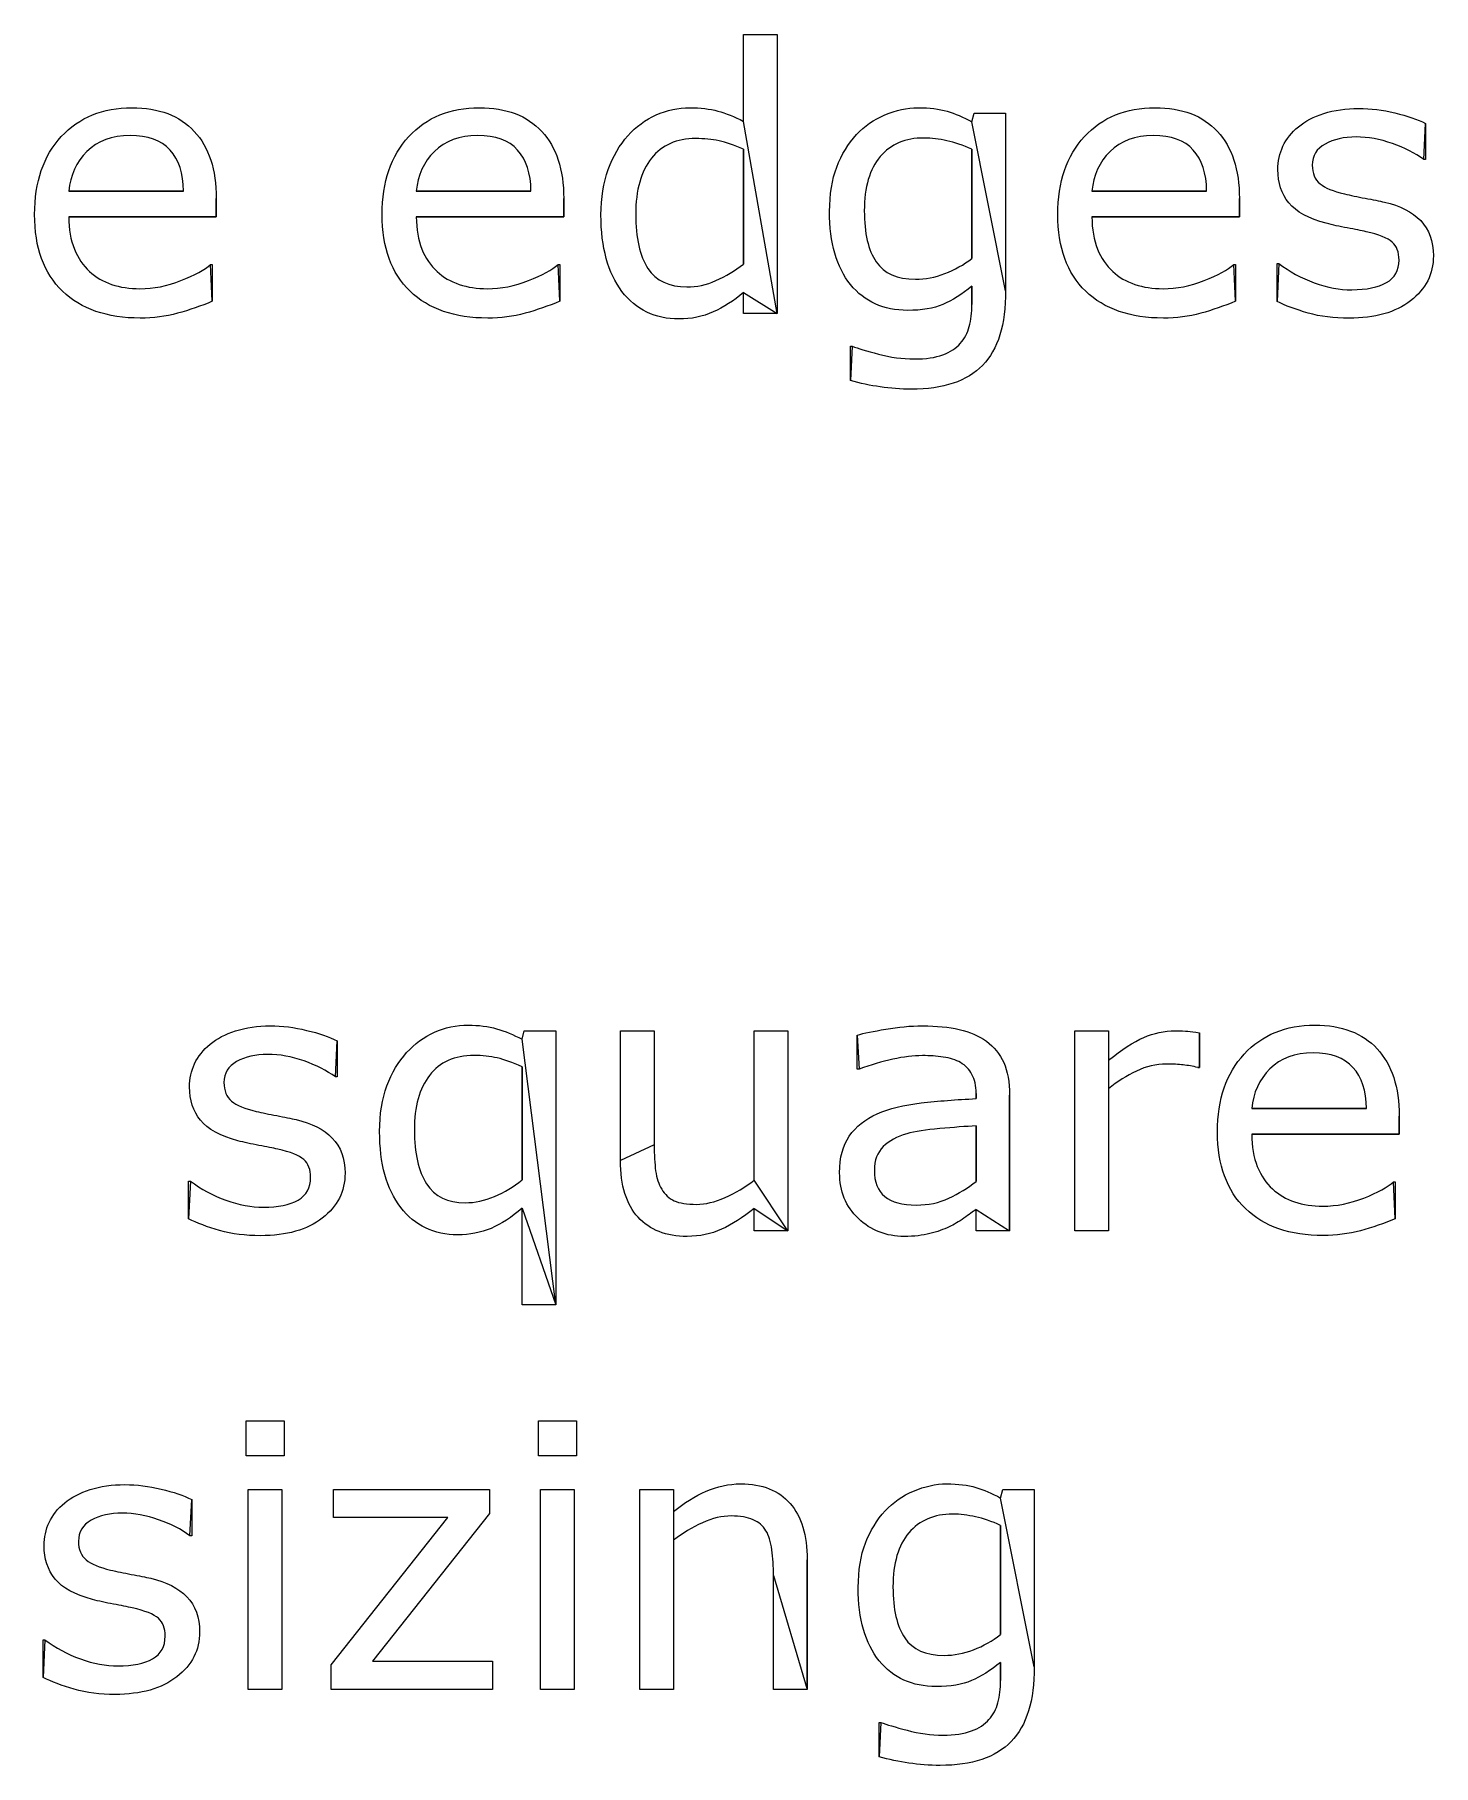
# Model space of a CAD drawing. Extents: x 90 to 629, y 114 to 572.
# Drawn here: x 474.3 to 520, y 513.7 to 570.3 of the extents above; entities that cross this region are included whole.
import ezdxf

# ---------------------------------------------------------------- set-up
doc = ezdxf.new("R2010")
doc.units = 0
doc.layers.add('Layer_1', color=7, linetype='CONTINUOUS')

msp = doc.modelspace()

# ---------------------------------------------------------------- linework, layer by layer
at = {"layer": 'Layer_1', "color": 7}
for points in [[(497.437888, 567.487305), (497.437888, 570.323243), (498.539456, 570.323243), (498.539456, 561.206055), (498.539456, 561.206055)], [(504.914424, 567.469723), (504.984744, 567.750973), (506.015992, 567.750973), (506.015992, 561.950192), (506.016016, 561.950196)], [(519.75036, 567.416993), (519.75036, 566.239259), (519.6918, 566.239259)], [(497.437888, 562.817383), (497.437888, 566.573243)], [(504.914456, 563.004883), (504.914456, 566.573243)], [(475.371488, 565.208008), (479.121488, 565.208008), (479.121488, 565.208008)], [(480.19372, 564.961915), (480.19372, 564.364259), (480.193752, 564.364259)], [(486.738672, 565.208008), (490.488672, 565.208008), (490.488672, 565.208008)], [(491.560904, 564.961915), (491.560904, 564.364259), (491.560936, 564.364259)], [(508.840232, 565.208008), (512.590232, 565.208008), (512.590232, 565.208008)], [(513.662464, 564.961915), (513.662464, 564.364259), (513.662496, 564.364259)], [(480.193752, 564.364259), (475.371488, 564.364259)], [(491.560936, 564.364259), (486.738672, 564.364259)], [(513.662496, 564.364259), (508.840232, 564.364259)], [(480.006248, 562.805665), (480.064808, 562.805665), (480.064808, 561.604493)], [(491.37344, 562.805665), (491.432, 562.805665), (491.432, 561.604493)], [(497.437888, 562.817379), (497.437888, 562.817383)], [(504.914456, 563.004883), (504.914456, 563.004883)], [(513.475, 562.805665), (513.53356, 562.805665), (513.53356, 561.604493)], [(514.892968, 561.598633), (514.892968, 562.834962), (514.951528, 562.834962)], [(520.0082, 563.092774), (520.0082, 563.092774)], [(504.914424, 561.49902), (504.914424, 562.096676)], [(498.539456, 561.206055), (497.437888, 561.206055), (497.437888, 561.891602)], [(500.9418, 559.008786), (500.9418, 560.133786), (501.00036, 560.133786)], [(490.195704, 537.469727), (490.266024, 537.750977), (491.297272, 537.750977), (491.297272, 528.791993), (491.297264, 528.791993)], [(493.41836, 533.502931), (493.41836, 537.750977), (494.51992, 537.750977), (494.51992, 534.024415)], [(497.789456, 532.864259), (497.789456, 537.750977), (498.891016, 537.750977), (498.891016, 531.206055), (498.891016, 531.206055)], [(509.379328, 535.852539), (509.379328, 531.206055), (508.277768, 531.206055), (508.277768, 537.750976), (509.379328, 537.750976), (509.379328, 536.784179)], [(512.361752, 537.680664), (512.361752, 536.549804), (512.36172, 536.549805)], [(484.1488, 537.416993), (484.1488, 536.239259), (484.09016, 536.239259)], [(501.223048, 536.491208), (501.164488, 536.491208), (501.164488, 537.610349)], [(490.195704, 532.870118), (490.195704, 536.573243)], [(512.36172, 536.549805), (512.30316, 536.549805)], [(505.049216, 535.530274), (505.049216, 535.700196)], [(506.144952, 535.647459), (506.144952, 531.206052), (506.14492, 531.206055)], [(514.0668, 535.208008), (517.8168, 535.208008), (517.8168, 535.208008)], [(518.889104, 534.961915), (518.889104, 534.364259), (518.889064, 534.364259)], [(505.049216, 532.817383), (505.049216, 534.639649)], [(518.889064, 534.364259), (514.0668, 534.364259)], [(479.291408, 531.598633), (479.291408, 532.834962), (479.349968, 532.834962)], [(484.406568, 533.092774), (484.40664, 533.092774)], [(490.195704, 532.870118), (490.195704, 532.870118)], [(505.049216, 532.817383), (505.049216, 532.817383)], [(518.70156, 532.805665), (518.7602, 532.805665), (518.7602, 531.604493)], [(491.297264, 528.791993), (490.195704, 528.791993), (490.195704, 531.944336)], [(498.891016, 531.206055), (497.789456, 531.206055), (497.789456, 531.932618)], [(506.14492, 531.206055), (505.049216, 531.206055), (505.049216, 531.903321)], [(482.414456, 523.84668), (481.172264, 523.84668), (481.172264, 524.989259), (482.414456, 524.989259), (482.414456, 523.84668), (482.414456, 523.84668)], [(491.976952, 523.84668), (490.734768, 523.84668), (490.734768, 524.989259), (491.976952, 524.989259), (491.976952, 523.84668), (491.976952, 523.84668)], [(479.390984, 522.416993), (479.390984, 521.239259), (479.332424, 521.239259)], [(482.344136, 516.206055), (481.242568, 516.206055), (481.242568, 522.750977), (482.344136, 522.750977), (482.344136, 516.206055), (482.344136, 516.206055)], [(489.234768, 516.206055), (483.949608, 516.206055), (483.949608, 517.020508), (487.764064, 521.831055), (484.03164, 521.831055), (484.03164, 522.750977), (489.13516, 522.750977), (489.13516, 521.965821), (485.303128, 517.137696), (489.234768, 517.137696), (489.234768, 516.206055), (489.234768, 516.206055)], [(491.906632, 516.206055), (490.805072, 516.206055), (490.805072, 522.750977), (491.906632, 522.750977), (491.906632, 516.206055), (491.906632, 516.206055)], [(495.152752, 521.092774), (495.152752, 516.206055), (494.051184, 516.206055), (494.051184, 522.750977), (495.152752, 522.750977), (495.152752, 522.024415)], [(505.85192, 522.469719), (505.92224, 522.750969), (506.953488, 522.750969), (506.953488, 516.950188), (506.953512, 516.950196)], [(505.851952, 518.004883), (505.851952, 521.573243)], [(499.523848, 520.454102), (499.523848, 516.206055), (499.523832, 516.206055)], [(499.523832, 516.206055), (498.422264, 516.206055), (498.422264, 519.932618)], [(479.648832, 518.092774), (479.648832, 518.092774)], [(505.851952, 518.004883), (505.851952, 518.004883)], [(474.533592, 516.598633), (474.533592, 517.834962), (474.592152, 517.834962)], [(505.85192, 516.499016), (505.85192, 517.096672)], [(501.879296, 514.008783), (501.879296, 515.133783), (501.937856, 515.133783)]]:
    msp.add_lwpolyline(points, close=True, dxfattribs=at)
for points in [[(475.12536, 566.989259), (475.711296, 567.618165), (476.480827, 567.932618), (477.433952, 567.932618)], [(477.433952, 567.932618), (478.316763, 567.932618), (478.996451, 567.674805), (479.473016, 567.15918)], [(486.492544, 566.989259), (487.078485, 567.618165), (487.848016, 567.932618), (488.801136, 567.932618)], [(488.801136, 567.932618), (489.683952, 567.932618), (490.36364, 567.674805), (490.8402, 567.15918)], [(493.658592, 567.018555), (493.924219, 567.31543), (494.232813, 567.541992), (494.584376, 567.698243)], [(494.584376, 567.698243), (494.939843, 567.854493), (495.307029, 567.932618), (495.685936, 567.932618)], [(495.685936, 567.932618), (496.029685, 567.932618), (496.334373, 567.895508), (496.6, 567.82129)], [(496.6, 567.82129), (496.865627, 567.750977), (497.144923, 567.639649), (497.437888, 567.487305)], [(501.140984, 567.053707), (501.394888, 567.331051), (501.703483, 567.545895), (502.066768, 567.698239)], [(502.066768, 567.698239), (502.430048, 567.854489), (502.791376, 567.932614), (503.150752, 567.932614)], [(503.150752, 567.932614), (503.529659, 567.932614), (503.846064, 567.893551), (504.099968, 567.815427)], [(504.099968, 567.815427), (504.357781, 567.741207), (504.629267, 567.625973), (504.914424, 567.469723)], [(508.594112, 566.989259), (509.180048, 567.618165), (509.949579, 567.932618), (510.902704, 567.932618)], [(510.902704, 567.932618), (511.785515, 567.932618), (512.465203, 567.674805), (512.941768, 567.15918)], [(515.596064, 567.311524), (515.814811, 567.495118), (516.092155, 567.639649), (516.428096, 567.745118)], [(516.428096, 567.745118), (516.767936, 567.854493), (517.14684, 567.90918), (517.564808, 567.90918)], [(517.564808, 567.90918), (517.955437, 567.90918), (518.349971, 567.860352), (518.748408, 567.762696)], [(518.748408, 567.762696), (519.150749, 567.668946), (519.484733, 567.553711), (519.75036, 567.416993)], [(479.473016, 567.15918), (479.953485, 566.643555), (480.19372, 565.911133), (480.19372, 564.961915)], [(490.8402, 567.15918), (491.320669, 566.643555), (491.560904, 565.911133), (491.560904, 564.961915)], [(512.941768, 567.15918), (513.422232, 566.643555), (513.662464, 565.911133), (513.662464, 564.961915)], [(515.086296, 566.672852), (515.199576, 566.911133), (515.369499, 567.124024), (515.596064, 567.311524)], [(474.252312, 564.440431), (474.252312, 565.510743), (474.543328, 566.360352), (475.12536, 566.989259)], [(477.375392, 567.024415), (476.785547, 567.024415), (476.314843, 566.850587), (475.96328, 566.502931)], [(478.682032, 566.549805), (478.396875, 566.866211), (477.961328, 567.024415), (477.375392, 567.024415)], [(479.121488, 565.208008), (479.117755, 565.786133), (478.971269, 566.233399), (478.682032, 566.549805)], [(485.619496, 564.440431), (485.619496, 565.510743), (485.910512, 566.360352), (486.492544, 566.989259)], [(488.742576, 567.024415), (488.152736, 567.024415), (487.682035, 566.850587), (487.330472, 566.502931)], [(490.049216, 566.549805), (489.764064, 566.866211), (489.328517, 567.024415), (488.742576, 567.024415)], [(490.488672, 565.208008), (490.484939, 565.786133), (490.338453, 566.233399), (490.049216, 566.549805)], [(493.014064, 565.911133), (493.174219, 566.344727), (493.389061, 566.713868), (493.658592, 567.018555)], [(495.87344, 566.924801), (495.256251, 566.924801), (494.775781, 566.709957), (494.432032, 566.28027)], [(496.641016, 566.848633), (496.406643, 566.899412), (496.150784, 566.924801), (495.87344, 566.924801)], [(497.437888, 566.573243), (497.141013, 566.706055), (496.875389, 566.797852), (496.641016, 566.848633)], [(500.490592, 565.993161), (500.650747, 566.403317), (500.867544, 566.756833), (501.140984, 567.053707)], [(503.344144, 566.942383), (502.738672, 566.942383), (502.262109, 566.739258), (501.914456, 566.333008)], [(504.094144, 566.854493), (503.844144, 566.913087), (503.594144, 566.942383), (503.344144, 566.942383)], [(504.914456, 566.573243), (504.621485, 566.706055), (504.348048, 566.799805), (504.094144, 566.854493)], [(507.721064, 564.440431), (507.721064, 565.510743), (508.01208, 566.360352), (508.594112, 566.989259)], [(510.844144, 567.024415), (510.254299, 567.024415), (509.783595, 566.850587), (509.432032, 566.502931)], [(512.150784, 566.549805), (511.865627, 566.866211), (511.43008, 567.024415), (510.844144, 567.024415)], [(512.590232, 565.208008), (512.586499, 565.786133), (512.440016, 566.233399), (512.150784, 566.549805)], [(514.922232, 565.911133), (514.922232, 566.180665), (514.97692, 566.434571), (515.086296, 566.672852)], [(516.46328, 566.743165), (516.185936, 566.590821), (516.047264, 566.362305), (516.047264, 566.057618)], [(517.482816, 566.977539), (517.080469, 566.977539), (516.740624, 566.899415), (516.46328, 566.743165)], [(518.666408, 566.760743), (518.264061, 566.905274), (517.869531, 566.977539), (517.482816, 566.977539)], [(519.6918, 566.239259), (519.410547, 566.446289), (519.068749, 566.620117), (518.666408, 566.760743)], [(475.96328, 566.502931), (475.615627, 566.155274), (475.418363, 565.723633), (475.371488, 565.208008)], [(487.330472, 566.502931), (486.982813, 566.155274), (486.785547, 565.723633), (486.738672, 565.208008)], [(494.432032, 566.28027), (494.088283, 565.850582), (493.916408, 565.241207), (493.916408, 564.452145)], [(500.256216, 564.540035), (500.256216, 565.102536), (500.334341, 565.586911), (500.490592, 565.993161)], [(501.914456, 566.333008), (501.566797, 565.926758), (501.392968, 565.336914), (501.392968, 564.563477)], [(509.432032, 566.502931), (509.084373, 566.155274), (508.887107, 565.723633), (508.840232, 565.208008)], [(516.047264, 566.057618), (516.047264, 565.788087), (516.131248, 565.584961), (516.299216, 565.448243)], [(492.779688, 564.428711), (492.779688, 564.983399), (492.857813, 565.477539), (493.014064, 565.911133)], [(515.279656, 564.82129), (515.041373, 565.118164), (514.922232, 565.481445), (514.922232, 565.911133)], [(516.299216, 565.448243), (516.46328, 565.311524), (516.728907, 565.200196), (517.096096, 565.114259)], [(517.096096, 565.114259), (517.299221, 565.067384), (517.525784, 565.020509), (517.775784, 564.973633)], [(517.775784, 564.973633), (518.029688, 564.926758), (518.240624, 564.88379), (518.408592, 564.844727)], [(518.408592, 564.844727), (518.920309, 564.72754), (519.31484, 564.526368), (519.592184, 564.241211)], [(475.166376, 561.932618), (474.557, 562.522461), (474.252312, 563.358399), (474.252312, 564.440431)], [(475.371488, 564.364259), (475.371488, 563.961915), (475.432035, 563.610352), (475.553128, 563.309571)], [(486.53356, 561.932618), (485.924184, 562.522461), (485.619496, 563.358399), (485.619496, 564.440431)], [(486.738672, 564.364259), (486.738672, 563.961915), (486.799219, 563.610352), (486.920312, 563.309571)], [(493.465232, 561.926759), (493.008203, 562.528321), (492.779688, 563.362305), (492.779688, 564.428711)], [(493.916408, 564.452145), (493.916408, 563.674801), (494.049219, 563.083004), (494.31484, 562.676755)], [(500.941768, 562.149411), (500.484733, 562.715817), (500.256216, 563.512692), (500.256216, 564.540035)], [(501.392968, 564.563477), (501.392968, 563.829102), (501.521875, 563.272461), (501.779688, 562.893555)], [(508.635128, 561.932618), (508.025752, 562.522461), (507.721064, 563.358399), (507.721064, 564.440431)], [(508.840232, 564.364259), (508.840232, 563.961915), (508.900779, 563.610352), (509.021872, 563.309571)], [(516.504264, 564.153321), (515.930045, 564.305664), (515.521843, 564.528321), (515.279656, 564.82129)], [(517.189808, 564.000977), (516.939808, 564.047852), (516.711293, 564.098633), (516.504264, 564.153321)], [(517.805048, 563.877931), (517.648797, 563.913088), (517.443717, 563.954103), (517.189808, 564.000977)], [(518.660512, 563.538087), (518.512075, 563.670899), (518.22692, 563.78418), (517.805048, 563.877931)], [(519.592184, 564.241211), (519.869528, 563.952149), (520.0082, 563.569336), (520.0082, 563.092774)], [(475.553128, 563.309571), (475.674221, 563.012696), (475.840235, 562.768555), (476.051168, 562.577149)], [(486.920312, 563.309571), (487.041405, 563.012696), (487.207421, 562.768555), (487.41836, 562.577149)], [(509.021872, 563.309571), (509.142965, 563.012696), (509.308981, 562.768555), (509.51992, 562.577149)], [(518.883168, 562.952149), (518.883168, 563.209961), (518.808949, 563.405274), (518.660512, 563.538087)], [(476.051168, 562.577149), (476.254293, 562.389649), (476.494528, 562.249024), (476.771872, 562.155274)], [(479.039456, 562.278321), (479.492581, 562.458008), (479.814845, 562.63379), (480.006248, 562.805665)], [(487.41836, 562.577149), (487.621485, 562.389649), (487.86172, 562.249024), (488.139064, 562.155274)], [(490.40664, 562.278321), (490.859765, 562.458008), (491.182032, 562.63379), (491.37344, 562.805665)], [(494.31484, 562.676755), (494.580467, 562.274411), (495.006248, 562.073239), (495.592184, 562.073239)], [(496.541408, 562.278317), (496.861717, 562.418942), (497.160544, 562.598629), (497.437888, 562.817379)], [(501.779688, 562.893555), (502.037501, 562.514649), (502.465235, 562.325196), (503.062888, 562.325196)], [(504.023832, 562.506836), (504.348051, 562.631836), (504.644925, 562.797852), (504.914456, 563.004883)], [(509.51992, 562.577149), (509.723045, 562.389649), (509.96328, 562.249024), (510.240624, 562.155274)], [(512.5082, 562.278321), (512.961325, 562.458008), (513.283592, 562.63379), (513.475, 562.805665)], [(514.951528, 562.834962), (515.299187, 562.573243), (515.685907, 562.364258), (516.111688, 562.208008)], [(518.473016, 562.213867), (518.746451, 562.370117), (518.883168, 562.616211), (518.883168, 562.952149)], [(520.0082, 563.092774), (520.0082, 562.495118), (519.760155, 562.004883), (519.264064, 561.622071)], [(476.771872, 562.155274), (477.053125, 562.061524), (477.36172, 562.014649), (477.697656, 562.014649)], [(477.697656, 562.014649), (478.142968, 562.014649), (478.590235, 562.10254), (479.039456, 562.278321)], [(488.139064, 562.155274), (488.420312, 562.061524), (488.728904, 562.014649), (489.06484, 562.014649)], [(489.06484, 562.014649), (489.510157, 562.014649), (489.957424, 562.10254), (490.40664, 562.278321)], [(495.592184, 562.073239), (495.904685, 562.073239), (496.221093, 562.141598), (496.541408, 562.278317)], [(502.805048, 561.305661), (502.023795, 561.305661), (501.402701, 561.586911), (500.941768, 562.149411)], [(503.062888, 562.325196), (503.383203, 562.325196), (503.703517, 562.385743), (504.023832, 562.506836)], [(504.914424, 562.096676), (504.582392, 561.831051), (504.264032, 561.631832), (503.959344, 561.49902)], [(510.240624, 562.155274), (510.521872, 562.061524), (510.830467, 562.014649), (511.166408, 562.014649)], [(511.166408, 562.014649), (511.61172, 562.014649), (512.058984, 562.10254), (512.5082, 562.278321)], [(516.111688, 562.208008), (516.537469, 562.055665), (516.945672, 561.979493), (517.336296, 561.979493)], [(517.336296, 561.979493), (517.820669, 561.979493), (518.199576, 562.057618), (518.473016, 562.213867)], [(477.709344, 561.053711), (476.623408, 561.053711), (475.775752, 561.34668), (475.166376, 561.932618)], [(480.064808, 561.604493), (479.693715, 561.448243), (479.314811, 561.317383), (478.928096, 561.211915)], [(489.076528, 561.053711), (487.990592, 561.053711), (487.142936, 561.34668), (486.53356, 561.932618)], [(491.432, 561.604493), (491.060907, 561.448243), (490.682, 561.317383), (490.29528, 561.211915)], [(495.328512, 561.024415), (494.547264, 561.024415), (493.926171, 561.325196), (493.465232, 561.926759)], [(497.437888, 561.891602), (497.121483, 561.618164), (496.791405, 561.405274), (496.447656, 561.252931)], [(503.959344, 561.49902), (503.65856, 561.370114), (503.273795, 561.305661), (502.805048, 561.305661)], [(504.826528, 560.778317), (504.885125, 560.993161), (504.914424, 561.233395), (504.914424, 561.49902)], [(506.016016, 561.950196), (506.016016, 560.840821), (505.764064, 560.026367), (505.26016, 559.506836)], [(511.178096, 561.053711), (510.092155, 561.053711), (509.244499, 561.34668), (508.635128, 561.932618)], [(513.53356, 561.604493), (513.162467, 561.448243), (512.78356, 561.317383), (512.39684, 561.211915)], [(515.90664, 561.217774), (515.504299, 561.334961), (515.166408, 561.461915), (514.892968, 561.598633)], [(519.264064, 561.622071), (518.771877, 561.239258), (518.098048, 561.047852), (517.242576, 561.047852)], [(478.928096, 561.211915), (478.541376, 561.106446), (478.135125, 561.053711), (477.709344, 561.053711)], [(490.29528, 561.211915), (489.90856, 561.106446), (489.502309, 561.053711), (489.076528, 561.053711)], [(496.447656, 561.252931), (496.103907, 561.100587), (495.730859, 561.024415), (495.328512, 561.024415)], [(512.39684, 561.211915), (512.010125, 561.106446), (511.603877, 561.053711), (511.178096, 561.053711)], [(517.242576, 561.047852), (516.758203, 561.047852), (516.312891, 561.104493), (515.90664, 561.217774)], [(504.53356, 560.227535), (504.67028, 560.379879), (504.767936, 560.563473), (504.826528, 560.778317)], [(501.00036, 560.133786), (501.180045, 560.063473), (501.4652, 559.977536), (501.855824, 559.875973)], [(501.855824, 559.875973), (502.246453, 559.770504), (502.63708, 559.71777), (503.027704, 559.71777)], [(503.027704, 559.71777), (503.402701, 559.71777), (503.713248, 559.762692), (503.959344, 559.852535)], [(503.959344, 559.852535), (504.205435, 559.942379), (504.39684, 560.067379), (504.53356, 560.227535)], [(505.26016, 559.506836), (504.756251, 558.987305), (503.980859, 558.727539), (502.933984, 558.727539)], [(501.914456, 558.803707), (501.586328, 558.850582), (501.262109, 558.918941), (500.9418, 559.008786)], [(502.933984, 558.727539), (502.586325, 558.727539), (502.246483, 558.752929), (501.914456, 558.803707)], [(479.994496, 537.311524), (480.213248, 537.495118), (480.490592, 537.639649), (480.826528, 537.745118)], [(480.826528, 537.745118), (481.166373, 537.854493), (481.54528, 537.90918), (481.963248, 537.90918)], [(481.963248, 537.90918), (482.353872, 537.90918), (482.748403, 537.860352), (483.14684, 537.762696)], [(483.14684, 537.762696), (483.549187, 537.668946), (483.883173, 537.553711), (484.1488, 537.416993)], [(486.422264, 537.036133), (486.680077, 537.321289), (486.982813, 537.541992), (487.330472, 537.698243)], [(487.330472, 537.698243), (487.678125, 537.854493), (488.045312, 537.932618), (488.432032, 537.932618)], [(488.432032, 537.932618), (488.783595, 537.932618), (489.094141, 537.893555), (489.363672, 537.815431)], [(489.363672, 537.815431), (489.637112, 537.737305), (489.914456, 537.622071), (490.195704, 537.469727)], [(501.164488, 537.610349), (501.379331, 537.668943), (501.689877, 537.733396), (502.096128, 537.803708)], [(502.096128, 537.803708), (502.502379, 537.874021), (502.902768, 537.909177), (503.297296, 537.909177)], [(503.297296, 537.909177), (503.758235, 537.909177), (504.158627, 537.870115), (504.498472, 537.79199)], [(504.498472, 537.79199), (504.842221, 537.717771), (505.139096, 537.588865), (505.389096, 537.405271)], [(510.533624, 537.52832), (510.86956, 537.676757), (511.211357, 537.750976), (511.559016, 537.750976)], [(511.559016, 537.750976), (511.750424, 537.750976), (511.889096, 537.745117), (511.975032, 537.7334)], [(511.975032, 537.7334), (512.060968, 537.725587), (512.189875, 537.708008), (512.361752, 537.680664)], [(513.820744, 536.989259), (514.40668, 537.618165), (515.176211, 537.932618), (516.129336, 537.932618)], [(516.129336, 537.932618), (517.012147, 537.932618), (517.691835, 537.674805), (518.1684, 537.15918)], [(479.484736, 536.672852), (479.598016, 536.911133), (479.767936, 537.124024), (479.994496, 537.311524)], [(505.389096, 537.405271), (505.635187, 537.225583), (505.822685, 536.993161), (505.951592, 536.708005)], [(509.379328, 536.784179), (509.816827, 537.135742), (510.201592, 537.383789), (510.533624, 537.52832)], [(518.1684, 537.15918), (518.648869, 536.643555), (518.889104, 535.911133), (518.889104, 534.961915)], [(479.320672, 535.911133), (479.320672, 536.180665), (479.37536, 536.434571), (479.484736, 536.672852)], [(480.861648, 536.743165), (480.584304, 536.590821), (480.445632, 536.362305), (480.445632, 536.057618)], [(481.881176, 536.977539), (481.478835, 536.977539), (481.138992, 536.899415), (480.861648, 536.743165)], [(483.064768, 536.760743), (482.662427, 536.905274), (482.267896, 536.977539), (481.881176, 536.977539)], [(484.09016, 536.239259), (483.808912, 536.446289), (483.467115, 536.620117), (483.064768, 536.760743)], [(485.777736, 535.94629), (485.9418, 536.379883), (486.156643, 536.743164), (486.422264, 537.036133)], [(488.625392, 536.942383), (487.988672, 536.942383), (487.504296, 536.725587), (487.172264, 536.291993)], [(489.387112, 536.860352), (489.152733, 536.91504), (488.898827, 536.942383), (488.625392, 536.942383)], [(490.195704, 536.573243), (489.891016, 536.709961), (489.621485, 536.805665), (489.387112, 536.860352)], [(502.324608, 536.819333), (501.969141, 536.745114), (501.601955, 536.635739), (501.223048, 536.491208)], [(503.291408, 536.936521), (503.002347, 536.936521), (502.68008, 536.897458), (502.324608, 536.819333)], [(503.976952, 536.889649), (503.758205, 536.920897), (503.529691, 536.936521), (503.291408, 536.936521)], [(504.539456, 536.708008), (504.383205, 536.797852), (504.195704, 536.858399), (503.976952, 536.889649)], [(504.914456, 536.32129), (504.828515, 536.485352), (504.703515, 536.614258), (504.539456, 536.708008)], [(505.951592, 536.708005), (506.080499, 536.422849), (506.144952, 536.069333), (506.144952, 535.647459)], [(511.277768, 536.661132), (510.937923, 536.661132), (510.609797, 536.58496), (510.293392, 536.432617)], [(511.822688, 536.631836), (511.670347, 536.651367), (511.488707, 536.661132), (511.277768, 536.661132)], [(512.30316, 536.549805), (512.139096, 536.588866), (511.978939, 536.61621), (511.822688, 536.631836)], [(512.947696, 534.440431), (512.947696, 535.510743), (513.238712, 536.360352), (513.820744, 536.989259)], [(516.070704, 537.024415), (515.480859, 537.024415), (515.010155, 536.850587), (514.658592, 536.502931)], [(517.377344, 536.549805), (517.092187, 536.866211), (516.65664, 537.024415), (516.070704, 537.024415)], [(517.8168, 535.208008), (517.813067, 535.786133), (517.666581, 536.233399), (517.377344, 536.549805)], [(480.445632, 536.057618), (480.445632, 535.788087), (480.529616, 535.584961), (480.697584, 535.448243)], [(487.172264, 536.291993), (486.840232, 535.862305), (486.674216, 535.268555), (486.674216, 534.510743)], [(505.049216, 535.700196), (505.049216, 535.950196), (505.004296, 536.157227), (504.914456, 536.32129)], [(510.293392, 536.432617), (509.976987, 536.28418), (509.672299, 536.09082), (509.379328, 535.852539)], [(514.658592, 536.502931), (514.310939, 536.155274), (514.113675, 535.723633), (514.0668, 535.208008)], [(479.678096, 534.82129), (479.439813, 535.118164), (479.320672, 535.481445), (479.320672, 535.911133)], [(480.697584, 535.448243), (480.861648, 535.311524), (481.127272, 535.200196), (481.494456, 535.114259)], [(485.537496, 534.458008), (485.537496, 535.020508), (485.617576, 535.516602), (485.777736, 535.94629)], [(503.250392, 535.389649), (503.808984, 535.452149), (504.408592, 535.499024), (505.049216, 535.530274)], [(481.494456, 535.114259), (481.697581, 535.067384), (481.924144, 535.020509), (482.174144, 534.973633)], [(482.174144, 534.973633), (482.428053, 534.926758), (482.638992, 534.88379), (482.80696, 534.844727)], [(482.80696, 534.844727), (483.318677, 534.72754), (483.713208, 534.526368), (483.990552, 534.241211)], [(500.900784, 534.305665), (501.115627, 534.614259), (501.420312, 534.856446), (501.81484, 535.032227)], [(501.81484, 535.032227), (502.213277, 535.208009), (502.691795, 535.327149), (503.250392, 535.389649)], [(480.902704, 534.153321), (480.328485, 534.305664), (479.920283, 534.528321), (479.678096, 534.82129)], [(486.228904, 531.973633), (485.767965, 532.575196), (485.537496, 533.403321), (485.537496, 534.458008)], [(486.674216, 534.510743), (486.674216, 533.745117), (486.807029, 533.155274), (487.072656, 532.741211)], [(500.584376, 533.104493), (500.584376, 533.600586), (500.689845, 534.000977), (500.900784, 534.305665)], [(502.78164, 534.381836), (502.465235, 534.291992), (502.209376, 534.151368), (502.014064, 533.959962)], [(503.859768, 534.551759), (503.406643, 534.512697), (503.047267, 534.456056), (502.78164, 534.381836)], [(505.049216, 534.639649), (504.71328, 534.620118), (504.316797, 534.590821), (503.859768, 534.551759)], [(513.86176, 531.932618), (513.252384, 532.522461), (512.947696, 533.358399), (512.947696, 534.440431)], [(514.0668, 534.364259), (514.0668, 533.961915), (514.127347, 533.610352), (514.24844, 533.309571)], [(481.588248, 534.000977), (481.338248, 534.047852), (481.109733, 534.098633), (480.902704, 534.153321)], [(482.20348, 533.877931), (482.047235, 533.913088), (481.842157, 533.954103), (481.588248, 534.000977)], [(483.058952, 533.538087), (482.910515, 533.670899), (482.625357, 533.78418), (482.20348, 533.877931)], [(483.990552, 534.241211), (484.267896, 533.952149), (484.406568, 533.569336), (484.406568, 533.092774)], [(494.51992, 534.024415), (494.51992, 533.692383), (494.535547, 533.407227), (494.5668, 533.168946)], [(502.014064, 533.959962), (501.818752, 533.772461), (501.721096, 533.512696), (501.721096, 533.180665)], [(483.281608, 532.952149), (483.281608, 533.209961), (483.207389, 533.405274), (483.058952, 533.538087)], [(493.992576, 531.651367), (493.609765, 532.073243), (493.41836, 532.69043), (493.41836, 533.502931)], [(494.5668, 533.168946), (494.598053, 532.934571), (494.664459, 532.733399), (494.766016, 532.565431)], [(501.721096, 533.180665), (501.721096, 532.805665), (501.834376, 532.522462), (502.060936, 532.331055)], [(514.24844, 533.309571), (514.369533, 533.012696), (514.535549, 532.768555), (514.746488, 532.577149)], [(479.349968, 532.834962), (479.697627, 532.573243), (480.084347, 532.364258), (480.510128, 532.208008)], [(482.871456, 532.213867), (483.144891, 532.370117), (483.281608, 532.616211), (483.281608, 532.952149)], [(484.40664, 533.092774), (484.40664, 532.495118), (484.158592, 532.004883), (483.662496, 531.622071)], [(487.072656, 532.741211), (487.342187, 532.331055), (487.764061, 532.125977), (488.33828, 532.125977)], [(489.299216, 532.331055), (489.619531, 532.47168), (489.91836, 532.651368), (490.195704, 532.870118)], [(496.840232, 532.295899), (497.180077, 532.444337), (497.496485, 532.63379), (497.789456, 532.864259)], [(501.199608, 531.610352), (500.789453, 532.000977), (500.584376, 532.499024), (500.584376, 533.104493)], [(504.158592, 532.272462), (504.478907, 532.424805), (504.775781, 532.606446), (505.049216, 532.817383)], [(514.746488, 532.577149), (514.949608, 532.389649), (515.18984, 532.249024), (515.467184, 532.155274)], [(517.734768, 532.278321), (518.187893, 532.458008), (518.510157, 532.63379), (518.70156, 532.805665)], [(480.510128, 532.208008), (480.935909, 532.055665), (481.344112, 531.979493), (481.734736, 531.979493)], [(481.734736, 531.979493), (482.219109, 531.979493), (482.598016, 532.057618), (482.871456, 532.213867)], [(488.33828, 532.125977), (488.658595, 532.125977), (488.978907, 532.194336), (489.299216, 532.331055)], [(494.766016, 532.565431), (494.871483, 532.393555), (495.0082, 532.268555), (495.176168, 532.190431)], [(495.176168, 532.190431), (495.344141, 532.112305), (495.588283, 532.073243), (495.908592, 532.073243)], [(495.908592, 532.073243), (496.193749, 532.073243), (496.504296, 532.147461), (496.840232, 532.295899)], [(502.060936, 532.331055), (502.287501, 532.143555), (502.633205, 532.049805), (503.098048, 532.049805)], [(503.098048, 532.049805), (503.484768, 532.049805), (503.838283, 532.124024), (504.158592, 532.272462)], [(515.467184, 532.155274), (515.748437, 532.061524), (516.057032, 532.014649), (516.392968, 532.014649)], [(516.392968, 532.014649), (516.83828, 532.014649), (517.285547, 532.10254), (517.734768, 532.278321)], [(480.30508, 531.217774), (479.902733, 531.334961), (479.564843, 531.461915), (479.291408, 531.598633)], [(483.662496, 531.622071), (483.170309, 531.239258), (482.496483, 531.047852), (481.641016, 531.047852)], [(488.092184, 531.077149), (487.31484, 531.077149), (486.693747, 531.375977), (486.228904, 531.973633)], [(490.195704, 531.944336), (489.855859, 531.651368), (489.517968, 531.432618), (489.182032, 531.288087)], [(495.598048, 531.024415), (494.910549, 531.024415), (494.375392, 531.233399), (493.992576, 531.651367)], [(497.789456, 531.932618), (497.418363, 531.639649), (497.062893, 531.41504), (496.723048, 531.25879)], [(502.699608, 531.024415), (502.109763, 531.024415), (501.609763, 531.219727), (501.199608, 531.610352)], [(504.650784, 531.622071), (504.48672, 531.504883), (504.326563, 531.411133), (504.170312, 531.340821)], [(505.049216, 531.903321), (504.951563, 531.836915), (504.818752, 531.743164), (504.650784, 531.622071)], [(516.404728, 531.053711), (515.318792, 531.053711), (514.471136, 531.34668), (513.86176, 531.932618)], [(518.7602, 531.604493), (518.389101, 531.448243), (518.010195, 531.317383), (517.62348, 531.211915)], [(481.641016, 531.047852), (481.156643, 531.047852), (480.711331, 531.104493), (480.30508, 531.217774)], [(489.182032, 531.288087), (488.846096, 531.147461), (488.482813, 531.077149), (488.092184, 531.077149)], [(496.723048, 531.25879), (496.383203, 531.10254), (496.008203, 531.024415), (495.598048, 531.024415)], [(503.537496, 531.118165), (503.299219, 531.055665), (503.019923, 531.024415), (502.699608, 531.024415)], [(504.170312, 531.340821), (503.986717, 531.250977), (503.775779, 531.176759), (503.537496, 531.118165)], [(517.62348, 531.211915), (517.23676, 531.106446), (516.830509, 531.053711), (516.404728, 531.053711)], [(475.236688, 522.311524), (475.455435, 522.495118), (475.732779, 522.639649), (476.06872, 522.745118)], [(476.06872, 522.745118), (476.40856, 522.854493), (476.787467, 522.90918), (477.20544, 522.90918)], [(477.20544, 522.90918), (477.596064, 522.90918), (477.990595, 522.860352), (478.389032, 522.762696)], [(478.389032, 522.762696), (478.791373, 522.668946), (479.125357, 522.553711), (479.390984, 522.416993)], [(495.152752, 522.024415), (495.496501, 522.309571), (495.851971, 522.532227), (496.21916, 522.692383)], [(496.21916, 522.692383), (496.586344, 522.85254), (496.963296, 522.932618), (497.350016, 522.932618)], [(497.350016, 522.932618), (498.057045, 522.932618), (498.596107, 522.719727), (498.9672, 522.293946)], [(502.07848, 522.053703), (502.332389, 522.331047), (502.640984, 522.545891), (503.004264, 522.698235)], [(503.004264, 522.698235), (503.367544, 522.854485), (503.728872, 522.93261), (504.088248, 522.93261)], [(504.088248, 522.93261), (504.467155, 522.93261), (504.78356, 522.893547), (505.037464, 522.815423)], [(505.037464, 522.815423), (505.295277, 522.741203), (505.566763, 522.625969), (505.85192, 522.469719)], [(474.72692, 521.672852), (474.8402, 521.911133), (475.010123, 522.124024), (475.236688, 522.311524)], [(477.12344, 521.977539), (476.721093, 521.977539), (476.381248, 521.899415), (476.103904, 521.743165)], [(478.307032, 521.760743), (477.904685, 521.905274), (477.510155, 521.977539), (477.12344, 521.977539)], [(497.039472, 521.88379), (496.738688, 521.88379), (496.424235, 521.809571), (496.096112, 521.661133)], [(497.754312, 521.760743), (497.570717, 521.842774), (497.332437, 521.88379), (497.039472, 521.88379)], [(498.9672, 522.293946), (499.338299, 521.868164), (499.523848, 521.254883), (499.523848, 520.454102)], [(501.428096, 520.993157), (501.588251, 521.403313), (501.805045, 521.756829), (502.07848, 522.053703)], [(504.28164, 521.942383), (503.676173, 521.942383), (503.199611, 521.739258), (502.851952, 521.333008)], [(505.03164, 521.854493), (504.78164, 521.913087), (504.53164, 521.942383), (504.28164, 521.942383)], [(505.851952, 521.573243), (505.558981, 521.706055), (505.285544, 521.799805), (505.03164, 521.854493)], [(474.562856, 520.911133), (474.562856, 521.180665), (474.617544, 521.434571), (474.72692, 521.672852)], [(476.103904, 521.743165), (475.82656, 521.590821), (475.687888, 521.362305), (475.687888, 521.057618)], [(479.332424, 521.239259), (479.051171, 521.446289), (478.709373, 521.620117), (478.307032, 521.760743)], [(496.096112, 521.661133), (495.767984, 521.512696), (495.453531, 521.323243), (495.152752, 521.092774)], [(498.176184, 521.397462), (498.078531, 521.561524), (497.937907, 521.682618), (497.754312, 521.760743)], [(498.369544, 520.776367), (498.334397, 521.041992), (498.269944, 521.249024), (498.176184, 521.397462)], [(502.851952, 521.333008), (502.504299, 520.926758), (502.330472, 520.336914), (502.330472, 519.563477)], [(474.92028, 519.82129), (474.681997, 520.118164), (474.562856, 520.481445), (474.562856, 520.911133)], [(475.687888, 521.057618), (475.687888, 520.788087), (475.771872, 520.584961), (475.93984, 520.448243)], [(498.422264, 519.932618), (498.422264, 520.233399), (498.404691, 520.514649), (498.369544, 520.776367)], [(501.19372, 519.540031), (501.19372, 520.102532), (501.271845, 520.586907), (501.428096, 520.993157)], [(475.93984, 520.448243), (476.103904, 520.311524), (476.369531, 520.200196), (476.73672, 520.114259)], [(476.144888, 519.153321), (475.570669, 519.305664), (475.162467, 519.528321), (474.92028, 519.82129)], [(476.73672, 520.114259), (476.939845, 520.067384), (477.166408, 520.020509), (477.416408, 519.973633)], [(477.416408, 519.973633), (477.670312, 519.926758), (477.881248, 519.88379), (478.049216, 519.844727)], [(478.049216, 519.844727), (478.560939, 519.72754), (478.955472, 519.526368), (479.232816, 519.241211)], [(502.330472, 519.563477), (502.330472, 518.829102), (502.459376, 518.272461), (502.717184, 517.893555)], [(476.83044, 519.000977), (476.58044, 519.047852), (476.351923, 519.098633), (476.144888, 519.153321)], [(477.445672, 518.877931), (477.289421, 518.913088), (477.084344, 518.954103), (476.83044, 519.000977)], [(479.232816, 519.241211), (479.51016, 518.952149), (479.648832, 518.569336), (479.648832, 518.092774)], [(501.879264, 517.149407), (501.422235, 517.715813), (501.19372, 518.512688), (501.19372, 519.540031)], [(478.301136, 518.538087), (478.152699, 518.670899), (477.867544, 518.78418), (477.445672, 518.877931)], [(478.5238, 517.952149), (478.5238, 518.209961), (478.449579, 518.405274), (478.301136, 518.538087)], [(478.11364, 517.213867), (478.38708, 517.370117), (478.5238, 517.616211), (478.5238, 517.952149)], [(479.648832, 518.092774), (479.648832, 517.495118), (479.400784, 517.004883), (478.904688, 516.622071)], [(502.717184, 517.893555), (502.974997, 517.514649), (503.402733, 517.325196), (504.000392, 517.325196)], [(504.961328, 517.506836), (505.285547, 517.631836), (505.582421, 517.797852), (505.851952, 518.004883)], [(474.592152, 517.834962), (474.939811, 517.573243), (475.326531, 517.364258), (475.752312, 517.208008)], [(504.000392, 517.325196), (504.320701, 517.325196), (504.641013, 517.385743), (504.961328, 517.506836)], [(475.752312, 517.208008), (476.178093, 517.055665), (476.586296, 516.979493), (476.97692, 516.979493)], [(476.97692, 516.979493), (477.461293, 516.979493), (477.8402, 517.057618), (478.11364, 517.213867)], [(503.742544, 516.305657), (502.961296, 516.305657), (502.340203, 516.586907), (501.879264, 517.149407)], [(505.85192, 517.096672), (505.519888, 516.831047), (505.201528, 516.631828), (504.89684, 516.499016)], [(506.953512, 516.950196), (506.953512, 515.840821), (506.70156, 515.026368), (506.197656, 514.506839)], [(475.547264, 516.217774), (475.144923, 516.334961), (474.807032, 516.461915), (474.533592, 516.598633)], [(476.8832, 516.047852), (476.398827, 516.047852), (475.953515, 516.104493), (475.547264, 516.217774)], [(478.904688, 516.622071), (478.412501, 516.239258), (477.738672, 516.047852), (476.8832, 516.047852)], [(504.89684, 516.499016), (504.596061, 516.37011), (504.211296, 516.305657), (503.742544, 516.305657)], [(505.764032, 515.778313), (505.822624, 515.993157), (505.85192, 516.233391), (505.85192, 516.499016)], [(505.471064, 515.227535), (505.607779, 515.379876), (505.705435, 515.563469), (505.764032, 515.778313)], [(501.937856, 515.133783), (502.117547, 515.063468), (502.402704, 514.977529), (502.793328, 514.875967)], [(504.89684, 514.852535), (505.142936, 514.942375), (505.334344, 515.067375), (505.471064, 515.227535)], [(502.793328, 514.875967), (503.183952, 514.7705), (503.574576, 514.717767), (503.9652, 514.717767)], [(506.197656, 514.506839), (505.693752, 513.987308), (504.918363, 513.727543), (503.871488, 513.727543)], [(503.9652, 514.717767), (504.340203, 514.717767), (504.650749, 514.762689), (504.89684, 514.852535)], [(502.851952, 513.803703), (502.523829, 513.850583), (502.199611, 513.918943), (501.879296, 514.008783)], [(503.871488, 513.727543), (503.523829, 513.727543), (503.183984, 513.752929), (502.851952, 513.803703)]]:
    msp.add_open_spline(points, degree=3, dxfattribs=at)

doc.saveas('drawing.dxf')
